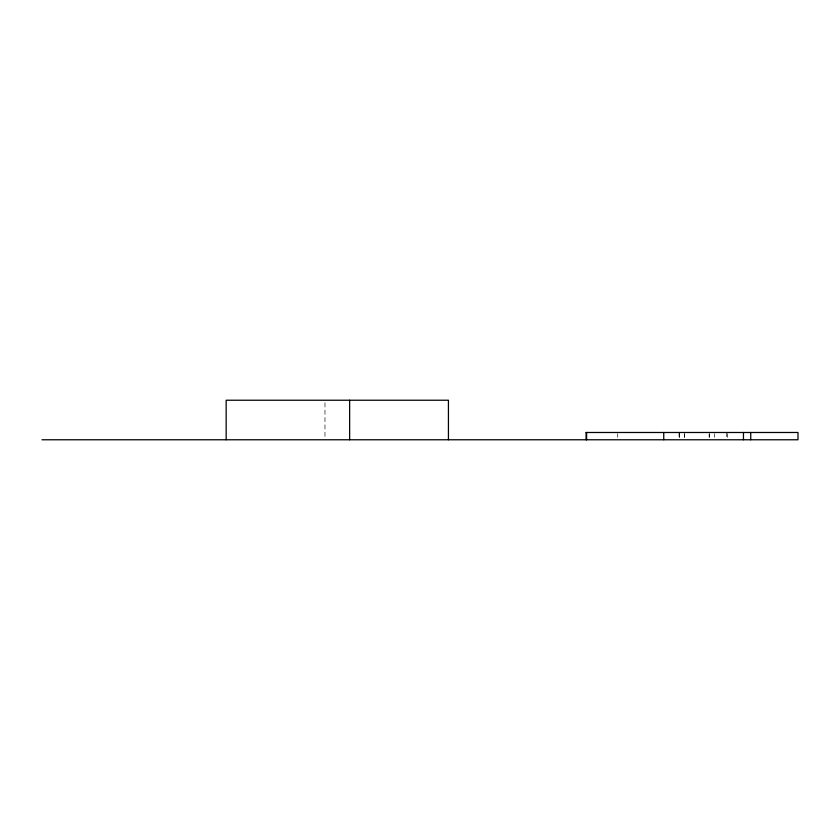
<?xml version="1.0" encoding="UTF-8"?>
<svg xmlns="http://www.w3.org/2000/svg" width="840" height="840" viewBox="0 0 840 840"><rect width="100%" height="100%" fill="white"/><g stroke="black" fill="none" stroke-linecap="round" stroke-linejoin="round"><path stroke-width="0.63" stroke-dasharray="4.2 3.15" d="M727.303 433.703L727.303 437.346M726.747 432.485L726.747 437.346M714.42 433.703L714.325 437.346M709.264 433.703L709.264 437.346M709.181 433.703L709.181 437.346M684.684 433.703L684.684 437.346M684.474 433.703L684.474 437.346M679.529 433.703L679.529 437.346M679.319 433.703L679.319 437.346M679.046 432.485L679.046 437.346M617.715 433.703L617.715 437.346M324.965 402.78L324.965 437.22"/><path stroke-width="1.26" d="M586.1 432.485L797.99 432.485L798 439.772L42 439.772M750.74 432.485L750.74 439.772M743.463 432.485L743.463 439.772M663.747 432.485L663.747 439.772M586.614 432.485L586.614 439.772M586.089 432.485L586.089 439.772M448.434 439.772L448.434 400.229L226.16 400.229L226.16 439.772M349.639 400.229L349.639 439.772"/></g></svg>
